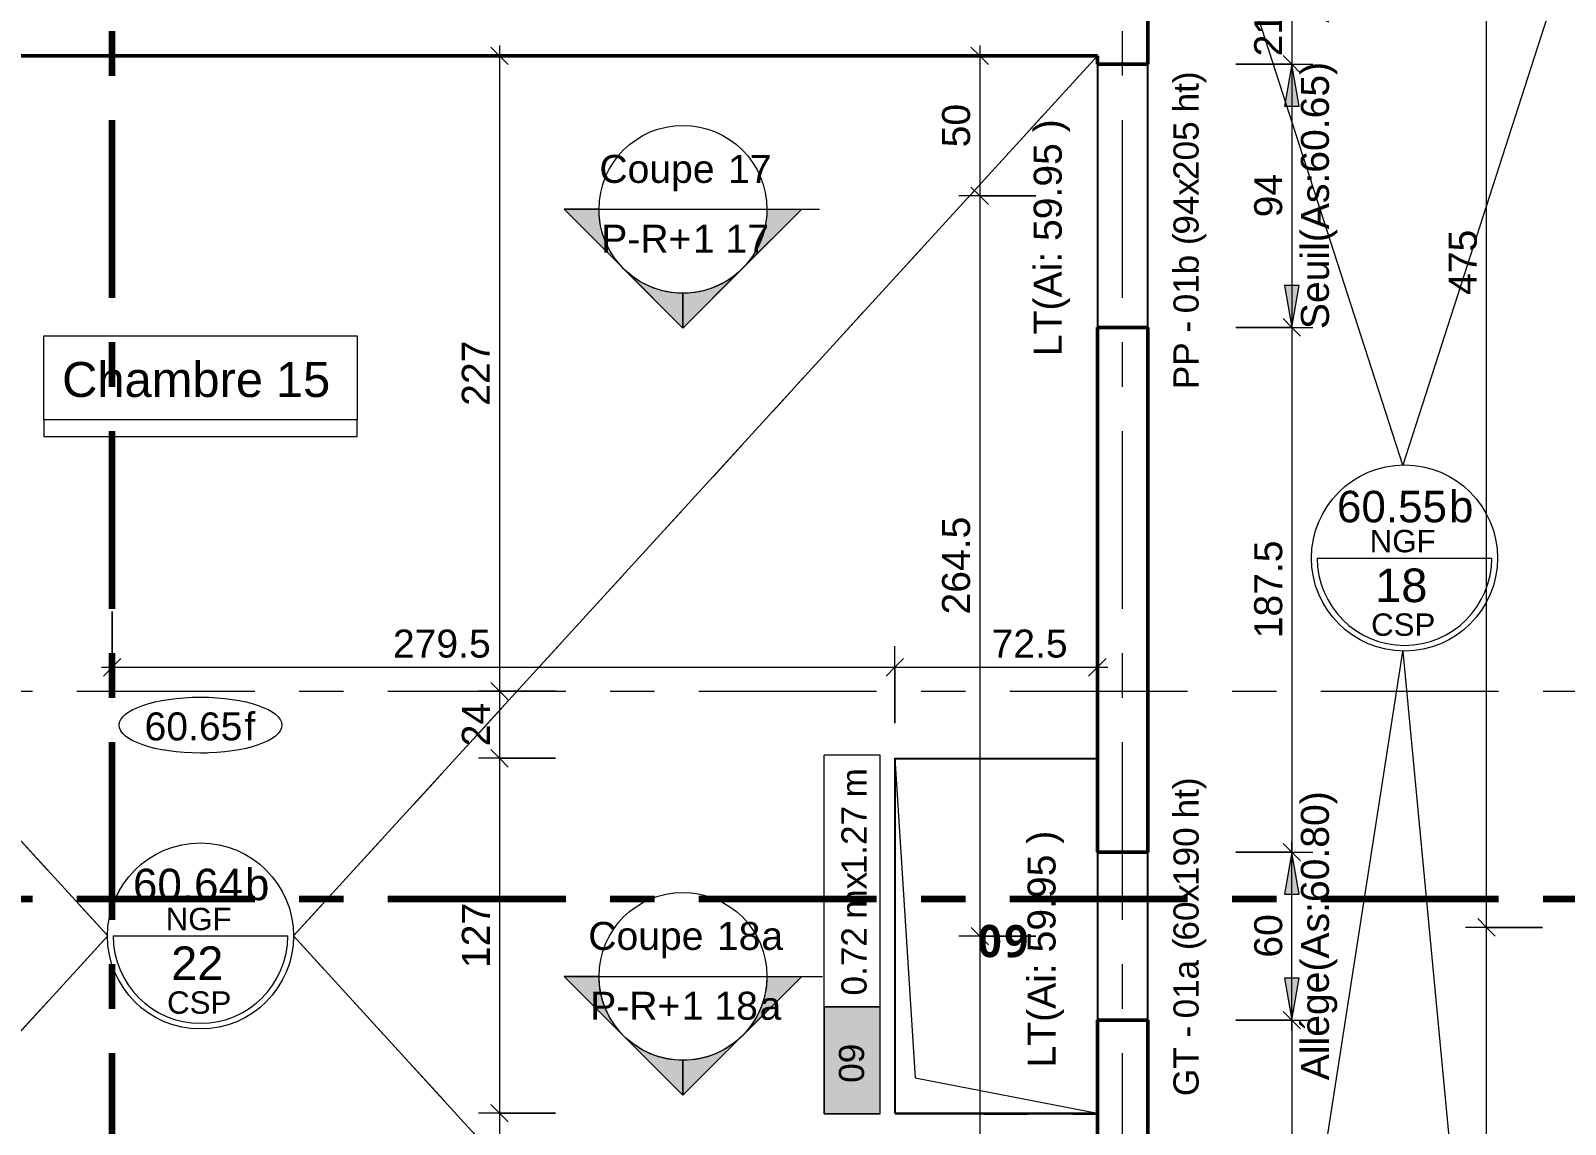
# Model space of a CAD drawing. Header units: metres. Extents: x 399 to 3028, y -427 to 863.
# Drawn here: x 436.83 to 442.31, y -390.29 to -386.38 of the extents above; entities that cross this region are included whole.
import ezdxf

# ---------------------------------------------------------------- set-up
doc = ezdxf.new("R2010")
doc.units = ezdxf.units.M
doc.linetypes.add('Ligne de quadrillage', pattern=[1.11125, 0.635, -0.15875, 0.15875, -0.15875])
doc.linetypes.add('Tiret', pattern=[0.3175, 0.15875, -0.15875])
for name, color, linetype, lineweight in [('02-Gaines numerotées_Stylo_No__83', 7, 'Continuous', 18), ('A-ANNO-DIMS', 211, 'Continuous', 9), ('A-ANNO-DIMS-50', 211, 'Continuous', 9), ('A-DETL', 90, 'Continuous', 18), ('A-DETL-GENF', 92, 'Continuous', 18), ('A-DOOR-IDEN', 31, 'Continuous', 18), ('A-FLOR', 192, 'Continuous', 18), ('A-GENM', 13, 'Continuous', 18), ('A-GENM-IDEN', 13, 'Continuous', 18), ('A-GLAZ-IDEN', 152, 'Continuous', 18), ('A-WALL', 113, 'Continuous', 18), ('G-ANNO-DIMS', 111, 'Continuous', 9), ('G-ANNO-SYMB', 111, 'Continuous', 9), ('G-ANNO-TEXT', 231, 'Continuous', 9), ('R_1 - Openings_dwg', 8, 'Continuous', 18), ('S-FLOR-SYMB', 171, 'Continuous', 9), ('S-GRID', 1, 'Continuous', 9)]:
    doc.layers.add(name, color=color, linetype=linetype, lineweight=lineweight)
doc.styles.add('Arial', font='arial.ttf', dxfattribs={"height": 0.1})
doc.styles.add('Arial_10', font='arial.ttf', dxfattribs={"height": 0.12})
doc.styles.add('Arial_11', font='arial.ttf', dxfattribs={"height": 0.125})
doc.styles.add('Arial_6', font='arial.ttf', dxfattribs={"height": 0.09})
doc.styles.add('Arial_8', font='arial.ttf', dxfattribs={"height": 0.0016})
doc.styles.add('Arial_9', font='arial.ttf', dxfattribs={"height": 0.1125})
doc.styles.add('Malgun Gothic Semilight_B', font='', dxfattribs={"height": 0.115})
doc.styles.get('Malgun Gothic Semilight_B').set_extended_font_data('Malgun Gothic Semilight', bold=True)
doc.dimstyles.new('AES-_COTATION_1_50', dxfattribs={"dimscale": 0.3048, "dimtxt": 0.102026, "dimasz": 0.205052, "dimexe": 0.246063, "dimexo": 0.0625, "dimgap": 0.016404, "dimtad": 1, "dimdec": 1, "dimlfac": 100, "dimrnd": 0.5, "dimdsep": 46, "dimtxsty": 'Arial', "dimblk1": 'OBLIQUE', "dimblk2": 'OBLIQUE', "dimsah": 1, "dimcen": 0.09, "dimdle": 0.123031, "dimazin": 0, "dimtfac": 1, "dimtdec": 4, "dimtix": 1, "dimtmove": 0, "dimatfit": 3, "dimfxl": 0.656168, "dimfxlon": 1, "dimtvp": 1, "dimtolj": 1, "dimtzin": 0, "dimarcsym": 2})
doc.dimstyles.new('AES-_COTATION_1_50_1', dxfattribs={"dimscale": 0.3048, "dimtxt": 0.102026, "dimasz": 0.205052, "dimexe": 0.246063, "dimexo": 0.0625, "dimgap": 0.016404, "dimtad": 1, "dimdec": 1, "dimlfac": 100, "dimrnd": 0.5, "dimdsep": 46, "dimtxsty": 'Arial', "dimblk1": 'OBLIQUE', "dimblk2": 'OBLIQUE', "dimsah": 1, "dimcen": 0.09, "dimdle": 0.123031, "dimazin": 0, "dimtfac": 1, "dimtdec": 4, "dimtix": 1, "dimtmove": 2, "dimatfit": 3, "dimfxl": 0.656168, "dimfxlon": 1, "dimtvp": 1, "dimtolj": 1, "dimtzin": 0, "dimarcsym": 2})
doc.dimstyles.new('AES-_COTATION_1_50_2', dxfattribs={"dimscale": 0.3048, "dimtxt": 0.102026, "dimasz": 0.205052, "dimexe": 0.246063, "dimexo": 0.0625, "dimgap": 0.016404, "dimtad": 1, "dimdec": 1, "dimlfac": 100, "dimrnd": 0.5, "dimdsep": 46, "dimtxsty": 'Arial', "dimblk1": 'OBLIQUE', "dimblk2": 'OBLIQUE', "dimsah": 1, "dimcen": 0.09, "dimdle": 0.123031, "dimazin": 0, "dimtfac": 1, "dimtdec": 4, "dimtix": 1, "dimtmove": 0, "dimatfit": 3, "dimfxl": 0.656168, "dimfxlon": 1, "dimtvp": 1, "dimtolj": 1, "dimtzin": 0, "dimarcsym": 2})
doc.dimstyles.new('AES-_COTATION_1_50_3', dxfattribs={"dimscale": 0.3048, "dimtxt": 0.102026, "dimasz": 0.205052, "dimexe": 0.246063, "dimexo": 0.0625, "dimgap": 0.016404, "dimtad": 1, "dimdec": 1, "dimlfac": 100, "dimrnd": 0.5, "dimdsep": 46, "dimtxsty": 'Arial', "dimblk1": 'OBLIQUE', "dimblk2": 'OBLIQUE', "dimsah": 1, "dimcen": 0.09, "dimdle": 0.123031, "dimazin": 0, "dimtfac": 1, "dimtdec": 4, "dimtix": 1, "dimtmove": 0, "dimatfit": 3, "dimfxl": 0.656168, "dimfxlon": 1, "dimtvp": 1, "dimtolj": 1, "dimtzin": 0, "dimarcsym": 2})
doc.dimstyles.new('AES-_COTATION_Allège_1_50', dxfattribs={"dimscale": 0.3048, "dimtxt": 0.102026, "dimasz": 0.492126, "dimexe": 0.246063, "dimexo": 0.0625, "dimgap": 0.016404, "dimtad": 1, "dimdec": 1, "dimlfac": 100, "dimrnd": 0.5, "dimdsep": 46, "dimtxsty": 'Arial', "dimsah": 1, "dimcen": 0.09, "dimdle": 0.123031, "dimazin": 0, "dimtfac": 1, "dimtdec": 4, "dimtix": 1, "dimtmove": 0, "dimatfit": 3, "dimfxl": 0.656168, "dimfxlon": 1, "dimtvp": 1, "dimtolj": 1, "dimtzin": 0, "dimarcsym": 2})

# ---------------------------------------------------------------- blocks, each defined once
blk = doc.blocks.new('VAU_Réservation_Rectangulaire1 - VAU_Réservation_Rectangulaire-1303054-AES_EXE_BET_TZ_R_1_COF_0100-Plan coffrage PH R_1 Diffusion')
at = {"layer": 'A-DETL-GENF'}
for p, q in [((-0.3619, 0.6342), (-0.3619, -0.6342)), ((-0.3619, 0.6342), (0.3619, 0.6342)), ((0.3619, 0.6342), (-0.3619, 0.6342)), ((-0.3619, 0.6342), (-0.3619, -0.6342)), ((-0.2895, 0.5074), (0.3619, 0.6342)), ((0.3619, 0.6342), (0.3619, -0.6342)), ((-0.3619, -0.6342), (-0.2895, 0.5074)), ((-0.3619, -0.6342), (0.3619, -0.6342))]:
    blk.add_line(p, q, dxfattribs=at)
blk = doc.blocks.new('R_1 - Openings_dwg-817627-AES_EXE_BET_TZ_R_1_COF_0100-Plan coffrage PH R_1 Diffusion')
at = {"layer": '02-Gaines numerotées_Stylo_No__83', "flags": 128}
blk.add_lwpolyline([(726.7758, -260.7879), (727.4852, -260.6402), (727.2266, -259.3984), (726.5172, -259.5462)], close=True, dxfattribs=at)
at = {"layer": 'A-DETL', "linetype": 'Tiret', "flags": 128}
blk.add_lwpolyline([(726.7758, -260.7879), (727.4852, -260.6402), (727.2266, -259.3984), (726.5172, -259.5462)], close=True, dxfattribs=at)
at = {"layer": '02-Gaines numerotées_Stylo_No__83', "char_height": 0.115, "width": 0.104512, "attachment_point": 1, "rotation": 11.7648, "line_spacing_factor": 1.113779, "style": 'Malgun Gothic Semilight_B'}
for s, insert in [('\\fMalgun Gothic Semilight|b1|i0|c178|p34|;9', (727.0205, -260.047)), ('\\fMalgun Gothic Semilight|b1|i0|c178|p34|;0', (726.9277, -260.0663))]:
    blk.add_mtext(s, dxfattribs=dict(at, insert=insert))
at = {"layer": 'A-DETL', "color": 7, "linetype": 'Tiret', "char_height": 0.115, "width": 0.104512, "attachment_point": 1, "rotation": 11.7648, "line_spacing_factor": 1.113779, "style": 'Malgun Gothic Semilight_B'}
for s, insert in [('\\fMalgun Gothic Semilight|b1|i0|c178|p34|;9', (727.0205, -260.047)), ('\\fMalgun Gothic Semilight|b1|i0|c178|p34|;0', (726.9277, -260.0663))]:
    blk.add_mtext(s, dxfattribs=dict(at, insert=insert))
blk = doc.blocks.new('AES-Etiquette Dalle CSP brut vide - Dalle bidirectionnelle-1790269-AES_EXE_BET_TZ_R_1_COF_0100-Plan coffrage PH R_1 Diffusion')
at = {"layer": 'S-FLOR-SYMB'}
blk.add_line((-0.00624, 0), (0.00624, 0), dxfattribs=at)
blk.add_circle((0, 0), 0.00665, dxfattribs=at)
blk.add_arc((0, 0), 0.00624, 180, 360, dxfattribs=at)
at = {"layer": 'S-FLOR-SYMB', "char_height": 0.0016, "attachment_point": 1, "style": 'Arial_8'}
for s, insert, width in [('NGF', (-0.00249, 0.00201), 0.0058523), ('CSP', (-0.00239, -0.00396), 0.005692)]:
    blk.add_mtext(s, dxfattribs=dict(at, insert=insert, width=width))
blk = doc.blocks.new('DIMBLOCK118-AES_EXE_BET_TZ_R_1_COF_0100-Plan coffrage PH R_1 Diffusion')
at = {"layer": 'A-ANNO-DIMS-50', "transparency": 16777216}
for p, q in [((440.2202, -386.4742), (440.1889, -386.4429)), ((440.2202, -386.4367), (440.2202, -386.9743)), ((440.4202, -386.4742), (440.1452, -386.4742)), ((440.2202, -386.4742), (440.2514, -386.5054)), ((440.2202, -386.4742), (440.4202, -386.4742)), ((440.4202, -386.9743), (440.1452, -386.9743)), ((440.2202, -386.9743), (440.1889, -386.943)), ((440.2202, -386.9743), (440.2514, -387.0055)), ((440.2202, -386.9743), (440.4202, -386.9743))]:
    blk.add_line(p, q, dxfattribs=at)
at = {"layer": 'A-ANNO-DIMS-50', "color": 0, "transparency": 16777216, "insert": (440.0854, -386.8011), "char_height": 0.1, "width": 0.184588, "attachment_point": 1, "rotation": 90, "line_spacing_factor": 0.941778, "style": 'Arial'}
blk.add_mtext('50', dxfattribs=at)
blk = doc.blocks.new('_Oblique')
at = {"color": 0, "linetype": 'ByBlock', "lineweight": -2}
blk.add_line((-0.5, -0.5), (0.5, 0.5), dxfattribs=at)
blk = doc.blocks.new('DIMBLOCK119-AES_EXE_BET_TZ_R_1_COF_0100-Plan coffrage PH R_1 Diffusion')
at = {"layer": 'A-ANNO-DIMS-50', "transparency": 16777216}
for p, q in [((440.4202, -386.9743), (440.1452, -386.9743)), ((440.2202, -386.9743), (440.1889, -386.943)), ((440.2202, -386.9743), (440.2202, -389.6194)), ((440.2202, -386.9743), (440.2514, -387.0055)), ((440.2202, -386.9743), (440.4202, -386.9743)), ((440.4202, -389.6194), (440.1452, -389.6194)), ((440.2202, -389.6194), (440.189, -389.5882)), ((440.2202, -389.6194), (440.2515, -389.6507)), ((440.2202, -389.6194), (440.4202, -389.6194))]:
    blk.add_line(p, q, dxfattribs=at)
at = {"layer": 'A-ANNO-DIMS-50', "color": 0, "transparency": 16777216, "insert": (440.0854, -388.4703), "char_height": 0.1, "width": 0.416266, "attachment_point": 1, "rotation": 90, "line_spacing_factor": 0.941778, "style": 'Arial'}
blk.add_mtext('264.5', dxfattribs=at)
blk = doc.blocks.new('DIMBLOCK120-AES_EXE_BET_TZ_R_1_COF_0100-Plan coffrage PH R_1 Diffusion')
at = {"layer": 'A-ANNO-DIMS-50', "transparency": 16777216}
for p, q in [((440.4202, -389.6194), (440.1452, -389.6194)), ((440.2202, -389.6194), (440.189, -389.5882)), ((440.2202, -389.6194), (440.2203, -392.2632)), ((440.2202, -389.6194), (440.2515, -389.6507)), ((440.2202, -389.6194), (440.4202, -389.6194)), ((440.2203, -392.2632), (440.189, -392.232)), ((440.4203, -392.2632), (440.1453, -392.2632)), ((440.2203, -392.2632), (440.2515, -392.2945)), ((440.2203, -392.2632), (440.4203, -392.2632))]:
    blk.add_line(p, q, dxfattribs=at)
at = {"layer": 'A-ANNO-DIMS-50', "color": 0, "transparency": 16777216, "insert": (440.0854, -391.1148), "char_height": 0.1, "width": 0.416266, "attachment_point": 1, "rotation": 90, "line_spacing_factor": 0.941778, "style": 'Arial'}
blk.add_mtext('264.5', dxfattribs=at)
blk = doc.blocks.new('Coupe - M_Section Head - Filled-24181-AES_EXE_BET_TZ_R_1_COF_0100-Plan coffrage PH R_1 Diffusion')
at = {"layer": 'G-ANNO-SYMB'}
h = blk.add_hatch(color=256, dxfattribs=at)
edge = h.paths.add_edge_path()
edge.add_line((-0.006, 0.00849), (-0.006, 0.006))
edge.add_arc((-0.006, 0), 0.006, 90, 135)
edge.add_line((-0.01024, 0.00424), (-0.006, 0.00849))
h = blk.add_hatch(color=256, dxfattribs=at)
edge = h.paths.add_edge_path()
edge.add_line((-0.006, 0.00849), (-0.00176, 0.00424))
edge.add_arc((-0.006, 0), 0.006, 45, 90)
edge.add_line((-0.006, 0.006), (-0.006, 0.00849))
h = blk.add_hatch(color=256, dxfattribs=at)
edge = h.paths.add_edge_path()
edge.add_line((-0.01449, 0), (-0.01024, 0.00424))
edge.add_arc((-0.006, 0), 0.006, 135, 180)
edge.add_line((-0.012, 0), (-0.01449, 0))
h = blk.add_hatch(color=256, dxfattribs=at)
edge = h.paths.add_edge_path()
edge.add_line((0.00249, 0), (0, 0))
edge.add_arc((-0.006, 0), 0.006, 360, 405)
edge.add_line((-0.00176, 0.00424), (0.00249, 0))
at = {"layer": 'G-ANNO-SYMB', "lineweight": 18}
for p, q in [((-0.006, 0.00849), (-0.01449, 0)), ((-0.006, 0.00849), (-0.01024, 0.00424)), ((-0.006, 0.00849), (0.00249, 0)), ((-0.006, 0.006), (-0.006, 0.00849)), ((-0.006, 0.00849), (-0.006, 0.006)), ((-0.00176, 0.00424), (-0.006, 0.00849)), ((-0.01024, 0.00424), (-0.01449, 0)), ((0.00249, 0), (-0.00176, 0.00424)), ((-0.01449, 0), (-0.012, 0)), ((0, 0), (0.00249, 0)), ((-0.012, 0), (-0.01449, 0)), ((0, 0), (0.00249, 0))]:
    blk.add_line(p, q, dxfattribs=at)
for start, end in [(360, 180), (90, 135), (45, 90), (135, 180), (360, 45), (180, 360)]:
    blk.add_arc((-0.006, 0), 0.006, start, end, dxfattribs=at)
blk = doc.blocks.new('ETQ_SOL_Rectangulaire - RSV_Rect_HZ-1265007-AES_EXE_BET_TZ_R_1_COF_0100-Plan coffrage PH R_1 Diffusion')
at = {"layer": 'A-GENM-IDEN', "lineweight": 9}
blk.add_hatch(color=256, dxfattribs=at).paths.add_polyline_path([(0, -0.002), (-0.00765, -0.002), (-0.00765, 0.002), (0, 0.002)])
at = {"layer": 'A-GENM-IDEN'}
for p, q in [((-0.00765, -0.002), (-0.00765, 0.002)), ((-0.00765, 0.002), (0.01798, 0.002)), ((0, 0.002), (-0.00765, 0.002)), ((-0.00765, 0.002), (-0.00765, -0.002)), ((0, 0.002), (0, -0.002)), ((0, -0.002), (0, 0.002)), ((0.01798, -0.002), (0.01798, 0.002)), ((-0.00765, -0.002), (0.01798, -0.002)), ((-0.00765, -0.002), (0, -0.002))]:
    blk.add_line(p, q, dxfattribs=at)
blk = doc.blocks.new('DIMBLOCK421-AES_EXE_BET_TZ_R_1_COF_0100-Plan coffrage PH R_1 Diffusion')
at = {"layer": 'A-ANNO-DIMS-50', "transparency": 16777216}
for points in [[(441.3356, -385.6942), (441.3092, -385.8442), (441.3621, -385.8442)], [(441.3356, -386.2942), (441.3621, -386.1442), (441.3092, -386.1442)]]:
    blk.add_hatch(color=256, dxfattribs=at).paths.add_polyline_path(points)
for p, q in [((441.3356, -386.3317), (441.3356, -385.6567)), ((441.1356, -385.6942), (441.4106, -385.6942)), ((441.3356, -385.6942), (441.1356, -385.6942)), ((441.3356, -385.6942), (441.3092, -385.8442)), ((441.3621, -385.8442), (441.3356, -385.6942)), ((441.3092, -385.8442), (441.3621, -385.8442)), ((441.3621, -386.1442), (441.3092, -386.1442)), ((441.3092, -386.1442), (441.3356, -386.2942)), ((441.3356, -386.2942), (441.3621, -386.1442)), ((441.1356, -386.2942), (441.4106, -386.2942)), ((441.3356, -386.2942), (441.1356, -386.2942))]:
    blk.add_line(p, q, dxfattribs=at)
at = {"layer": 'A-ANNO-DIMS-50', "color": 0, "transparency": 16777216, "char_height": 0.1, "attachment_point": 1, "line_spacing_factor": 0.941778, "style": 'Arial'}
for s, insert, width, rotation in [('        Allége(As:60.80)', (441.3678, -386.666), 1.612324, 90.0009), ('60', (441.2008, -386.0711), 0.184588, 90)]:
    blk.add_mtext(s, dxfattribs=dict(at, insert=insert, width=width, rotation=rotation))
blk = doc.blocks.new('DIMBLOCK422-AES_EXE_BET_TZ_R_1_COF_0100-Plan coffrage PH R_1 Diffusion')
at = {"layer": 'A-ANNO-DIMS-50', "transparency": 16777216}
for points in [[(441.3356, -386.5042), (441.3092, -386.6542), (441.3621, -386.6542)], [(441.3357, -387.4442), (441.3621, -387.2942), (441.3092, -387.2942)]]:
    blk.add_hatch(color=256, dxfattribs=at).paths.add_polyline_path(points)
for p, q in [((441.3356, -386.4667), (441.3357, -387.4817)), ((441.1356, -386.5042), (441.4106, -386.5042)), ((441.3356, -386.5042), (441.1356, -386.5042)), ((441.3356, -386.5042), (441.3092, -386.6542)), ((441.3621, -386.6542), (441.3356, -386.5042)), ((441.3092, -386.6542), (441.3621, -386.6542)), ((441.3621, -387.2942), (441.3092, -387.2942)), ((441.3092, -387.2942), (441.3357, -387.4442)), ((441.3357, -387.4442), (441.3621, -387.2942)), ((441.1357, -387.4442), (441.4107, -387.4442)), ((441.3357, -387.4442), (441.1357, -387.4442))]:
    blk.add_line(p, q, dxfattribs=at)
at = {"layer": 'A-ANNO-DIMS-50', "color": 0, "transparency": 16777216, "char_height": 0.1, "attachment_point": 1, "line_spacing_factor": 0.941778, "style": 'Arial'}
for s, insert, width, rotation in [('Seuil(As:60.65)', (441.3678, -387.4506), 1.143318, 90.0009), ('94', (441.2008, -387.0511), 0.184588, 90)]:
    blk.add_mtext(s, dxfattribs=dict(at, insert=insert, width=width, rotation=rotation))
blk = doc.blocks.new('DIMBLOCK423-AES_EXE_BET_TZ_R_1_COF_0100-Plan coffrage PH R_1 Diffusion')
at = {"layer": 'A-ANNO-DIMS-50', "transparency": 16777216}
for p, q in [((441.3356, -386.2942), (441.3044, -386.263)), ((441.3356, -386.2567), (441.3356, -386.5417)), ((441.1356, -386.2942), (441.4106, -386.2942)), ((441.3356, -386.2942), (441.1356, -386.2942)), ((441.3356, -386.2942), (441.3669, -386.3255)), ((441.3356, -386.5042), (441.3044, -386.473)), ((441.1356, -386.5042), (441.4106, -386.5042)), ((441.3356, -386.5042), (441.1356, -386.5042)), ((441.3356, -386.5042), (441.3669, -386.5355))]:
    blk.add_line(p, q, dxfattribs=at)
at = {"layer": 'A-ANNO-DIMS-50', "color": 0, "transparency": 16777216, "insert": (441.2008, -386.4761), "char_height": 0.1, "width": 0.184588, "attachment_point": 1, "rotation": 90, "line_spacing_factor": 0.941778, "style": 'Arial'}
blk.add_mtext('21', dxfattribs=at)
blk = doc.blocks.new('DIMBLOCK424-AES_EXE_BET_TZ_R_1_COF_0100-Plan coffrage PH R_1 Diffusion')
at = {"layer": 'A-ANNO-DIMS-50', "transparency": 16777216}
for p, q in [((441.3357, -387.4442), (441.3044, -387.413)), ((441.3357, -387.4067), (441.3357, -389.3569)), ((441.1357, -387.4442), (441.4107, -387.4442)), ((441.3357, -387.4442), (441.1357, -387.4442)), ((441.3357, -387.4442), (441.3669, -387.4755)), ((441.3357, -389.3194), (441.3044, -389.2882)), ((441.1357, -389.3194), (441.4107, -389.3194)), ((441.3357, -389.3194), (441.1357, -389.3194)), ((441.3357, -389.3194), (441.3669, -389.3507))]:
    blk.add_line(p, q, dxfattribs=at)
at = {"layer": 'A-ANNO-DIMS-50', "color": 0, "transparency": 16777216, "insert": (441.2009, -388.5553), "char_height": 0.1, "width": 0.416266, "attachment_point": 1, "rotation": 90, "line_spacing_factor": 0.941778, "style": 'Arial'}
blk.add_mtext('187.5', dxfattribs=at)
blk = doc.blocks.new('DIMBLOCK425-AES_EXE_BET_TZ_R_1_COF_0100-Plan coffrage PH R_1 Diffusion')
at = {"layer": 'A-ANNO-DIMS-50', "transparency": 16777216}
for points in [[(441.3357, -389.3194), (441.3092, -389.4694), (441.3621, -389.4694)], [(441.3357, -389.9194), (441.3621, -389.7694), (441.3092, -389.7694)]]:
    blk.add_hatch(color=256, dxfattribs=at).paths.add_polyline_path(points)
for p, q in [((441.3357, -389.9569), (441.3357, -389.2819)), ((441.1357, -389.3194), (441.4107, -389.3194)), ((441.3357, -389.3194), (441.1357, -389.3194)), ((441.3357, -389.3194), (441.3092, -389.4694)), ((441.3621, -389.4694), (441.3357, -389.3194)), ((441.3092, -389.4694), (441.3621, -389.4694)), ((441.3621, -389.7694), (441.3092, -389.7694)), ((441.3092, -389.7694), (441.3357, -389.9194)), ((441.3357, -389.9194), (441.3621, -389.7694)), ((441.1357, -389.9194), (441.4107, -389.9194)), ((441.3357, -389.9194), (441.1357, -389.9194))]:
    blk.add_line(p, q, dxfattribs=at)
at = {"layer": 'A-ANNO-DIMS-50', "color": 0, "transparency": 16777216, "char_height": 0.1, "attachment_point": 1, "line_spacing_factor": 0.941778, "style": 'Arial'}
for s, insert, width, rotation in [('Allége(As:60.80)', (441.3678, -390.1343), 1.235613, 90.0009), ('60', (441.2009, -389.6963), 0.184588, 90)]:
    blk.add_mtext(s, dxfattribs=dict(at, insert=insert, width=width, rotation=rotation))
blk = doc.blocks.new('DIMBLOCK426-AES_EXE_BET_TZ_R_1_COF_0100-Plan coffrage PH R_1 Diffusion')
at = {"layer": 'A-ANNO-DIMS-50', "transparency": 16777216}
for p, q in [((441.3357, -389.9194), (441.3044, -389.8882)), ((441.3357, -389.8819), (441.3357, -391.8307)), ((441.1357, -389.9194), (441.4107, -389.9194)), ((441.3357, -389.9194), (441.1357, -389.9194)), ((441.3357, -389.9194), (441.3669, -389.9507)), ((441.3357, -391.7932), (441.3045, -391.7619)), ((441.1357, -391.7932), (441.4107, -391.7932)), ((441.3357, -391.7932), (441.1357, -391.7932)), ((441.3357, -391.7932), (441.367, -391.8244))]:
    blk.add_line(p, q, dxfattribs=at)
at = {"layer": 'A-ANNO-DIMS-50', "color": 0, "transparency": 16777216, "insert": (441.2009, -391.0297), "char_height": 0.1, "width": 0.416266, "attachment_point": 1, "rotation": 90, "line_spacing_factor": 0.941778, "style": 'Arial'}
blk.add_mtext('187.5', dxfattribs=at)
blk = doc.blocks.new('DIMBLOCK624-AES_EXE_BET_TZ_R_1_COF_0100-Plan coffrage PH R_1 Diffusion')
at = {"layer": 'A-ANNO-DIMS-50', "transparency": 16777216}
for p, q in [((442.031, -389.5882), (441.9997, -389.5569)), ((442.231, -389.5882), (441.956, -389.5882)), ((442.031, -391.7357), (442.031, -389.5882)), ((442.031, -389.5882), (442.0622, -389.6194)), ((442.031, -389.5882), (442.231, -389.5882)), ((442.231, -391.6982), (441.956, -391.6982)), ((442.031, -391.6982), (441.9997, -391.6669)), ((442.031, -391.6982), (442.0622, -391.7294)), ((442.031, -391.6982), (442.231, -391.6982))]:
    blk.add_line(p, q, dxfattribs=at)
at = {"layer": 'A-ANNO-DIMS-50', "color": 0, "transparency": 16777216, "insert": (441.8962, -390.7585), "char_height": 0.1, "width": 0.276883, "attachment_point": 1, "rotation": 90, "line_spacing_factor": 0.941778, "style": 'Arial'}
blk.add_mtext('211', dxfattribs=at)
blk = doc.blocks.new('DIMBLOCK625-AES_EXE_BET_TZ_R_1_COF_0100-Plan coffrage PH R_1 Diffusion')
at = {"layer": 'A-ANNO-DIMS-50', "transparency": 16777216}
for p, q in [((442.231, -384.8379), (441.956, -384.8379)), ((442.031, -384.8379), (441.9997, -384.8066)), ((442.031, -389.5882), (442.031, -384.8004)), ((442.031, -384.8379), (442.0622, -384.8691)), ((442.031, -384.8379), (442.231, -384.8379)), ((442.031, -389.5882), (441.9997, -389.5569)), ((442.231, -389.5882), (441.956, -389.5882)), ((442.031, -389.5882), (442.0622, -389.6194)), ((442.031, -389.5882), (442.231, -389.5882))]:
    blk.add_line(p, q, dxfattribs=at)
at = {"layer": 'A-ANNO-DIMS-50', "color": 0, "transparency": 16777216, "insert": (441.8962, -387.3284), "char_height": 0.1, "width": 0.276883, "attachment_point": 1, "rotation": 90, "line_spacing_factor": 0.941778, "style": 'Arial'}
blk.add_mtext('475', dxfattribs=at)
blk = doc.blocks.new('DIMBLOCK805-AES_EXE_BET_TZ_R_1_COF_0100-Plan coffrage PH R_1 Diffusion')
at = {"layer": 'A-ANNO-DIMS-50', "transparency": 16777216}
for p, q in [((438.5042, -386.4742), (438.473, -386.443)), ((438.5042, -386.4367), (438.5043, -388.7443)), ((438.7042, -386.4742), (438.4292, -386.4742)), ((438.5042, -386.4742), (438.5355, -386.5055)), ((438.5042, -386.4742), (438.7042, -386.4742)), ((438.7043, -388.7443), (438.4293, -388.7443)), ((438.5043, -388.7443), (438.473, -388.7131)), ((438.5043, -388.7443), (438.5355, -388.7756)), ((438.5043, -388.7443), (438.7043, -388.7443))]:
    blk.add_line(p, q, dxfattribs=at)
at = {"layer": 'A-ANNO-DIMS-50', "color": 0, "transparency": 16777216, "insert": (438.3694, -387.7246), "char_height": 0.1, "width": 0.276883, "attachment_point": 1, "rotation": 90, "line_spacing_factor": 0.941778, "style": 'Arial'}
blk.add_mtext('227', dxfattribs=at)
blk = doc.blocks.new('DIMBLOCK806-AES_EXE_BET_TZ_R_1_COF_0100-Plan coffrage PH R_1 Diffusion')
at = {"layer": 'A-ANNO-DIMS-50', "transparency": 16777216}
for p, q in [((438.7043, -388.7443), (438.4293, -388.7443)), ((438.5043, -388.7443), (438.473, -388.7131)), ((438.5043, -388.7443), (438.5043, -388.9839)), ((438.5043, -388.7443), (438.5355, -388.7756)), ((438.5043, -388.7443), (438.7043, -388.7443)), ((438.5043, -388.9839), (438.473, -388.9526)), ((438.7043, -388.9839), (438.4293, -388.9839)), ((438.5043, -388.9839), (438.5355, -389.0151)), ((438.5043, -388.9839), (438.7043, -388.9839))]:
    blk.add_line(p, q, dxfattribs=at)
at = {"layer": 'A-ANNO-DIMS-50', "color": 0, "transparency": 16777216, "insert": (438.3695, -388.941), "char_height": 0.1, "width": 0.184588, "attachment_point": 1, "rotation": 90, "line_spacing_factor": 0.941778, "style": 'Arial'}
blk.add_mtext('24', dxfattribs=at)
blk = doc.blocks.new('DIMBLOCK807-AES_EXE_BET_TZ_R_1_COF_0100-Plan coffrage PH R_1 Diffusion')
at = {"layer": 'A-ANNO-DIMS-50', "transparency": 16777216}
for p, q in [((438.5043, -388.9839), (438.473, -388.9526)), ((438.7043, -388.9839), (438.4293, -388.9839)), ((438.5043, -388.9839), (438.5043, -390.2523)), ((438.5043, -388.9839), (438.5355, -389.0151)), ((438.5043, -388.9839), (438.7043, -388.9839)), ((438.5043, -390.2523), (438.473, -390.221)), ((438.7043, -390.2523), (438.4293, -390.2523)), ((438.5043, -390.2523), (438.5355, -390.2835)), ((438.5043, -390.2523), (438.7043, -390.2523))]:
    blk.add_line(p, q, dxfattribs=at)
at = {"layer": 'A-ANNO-DIMS-50', "color": 0, "transparency": 16777216, "insert": (438.3695, -389.7334), "char_height": 0.1, "width": 0.276883, "attachment_point": 1, "rotation": 90, "line_spacing_factor": 0.941778, "style": 'Arial'}
blk.add_mtext('127', dxfattribs=at)
blk = doc.blocks.new('DIMBLOCK808-AES_EXE_BET_TZ_R_1_COF_0100-Plan coffrage PH R_1 Diffusion')
at = {"layer": 'A-ANNO-DIMS-50', "transparency": 16777216}
for p, q in [((438.5043, -390.2523), (438.473, -390.221)), ((438.7043, -390.2523), (438.4293, -390.2523)), ((438.5043, -390.2523), (438.5043, -392.8007)), ((438.5043, -390.2523), (438.5355, -390.2835)), ((438.5043, -390.2523), (438.7043, -390.2523)), ((438.5043, -392.7632), (438.4731, -392.7319)), ((438.7043, -392.7632), (438.4293, -392.7632)), ((438.5043, -392.7632), (438.5356, -392.7944)), ((438.5043, -392.7632), (438.7043, -392.7632))]:
    blk.add_line(p, q, dxfattribs=at)
at = {"layer": 'A-ANNO-DIMS-50', "color": 0, "transparency": 16777216, "insert": (438.3695, -391.6231), "char_height": 0.1, "width": 0.276883, "attachment_point": 1, "rotation": 90, "line_spacing_factor": 0.941778, "style": 'Arial'}
blk.add_mtext('251', dxfattribs=at)
blk = doc.blocks.new('DIMBLOCK831-AES_EXE_BET_TZ_R_1_COF_0100-Plan coffrage PH R_1 Diffusion')
at = {"layer": 'A-ANNO-DIMS-50', "transparency": 16777216}
for p, q in [((437.1198, -388.4589), (437.1198, -388.7339)), ((437.1198, -388.6589), (437.1198, -388.4589)), ((437.1198, -388.6589), (437.1511, -388.6277)), ((439.9168, -388.8589), (439.9167, -388.5839)), ((439.9167, -388.6589), (439.948, -388.6276)), ((437.0823, -388.6589), (439.9167, -388.6589)), ((437.1198, -388.6589), (437.0886, -388.6902)), ((439.9167, -388.6589), (439.8855, -388.6901)), ((439.9167, -388.6589), (439.9168, -388.8589))]:
    blk.add_line(p, q, dxfattribs=at)
at = {"layer": 'A-ANNO-DIMS-50', "color": 0, "transparency": 16777216, "insert": (438.1232, -388.5241), "char_height": 0.1, "width": 0.416266, "attachment_point": 1, "rotation": 0.0009, "line_spacing_factor": 0.941778, "style": 'Arial'}
blk.add_mtext('279.5', dxfattribs=at)
blk = doc.blocks.new('DIMBLOCK832-AES_EXE_BET_TZ_R_1_COF_0100-Plan coffrage PH R_1 Diffusion')
at = {"layer": 'A-ANNO-DIMS-50', "transparency": 16777216}
for p, q in [((440.6406, -388.4589), (440.6406, -388.7339)), ((440.6406, -388.6589), (440.6406, -388.4589)), ((439.9168, -388.8589), (439.9167, -388.5839)), ((439.9167, -388.6589), (439.948, -388.6276)), ((440.6406, -388.6589), (440.6718, -388.6276)), ((439.9167, -388.6589), (439.8855, -388.6901)), ((439.9167, -388.6589), (440.6781, -388.6589)), ((439.9167, -388.6589), (439.9168, -388.8589)), ((440.6406, -388.6589), (440.6093, -388.6901))]:
    blk.add_line(p, q, dxfattribs=at)
at = {"layer": 'A-ANNO-DIMS-50', "color": 0, "transparency": 16777216, "insert": (440.2623, -388.524), "char_height": 0.1, "width": 0.323972, "attachment_point": 1, "rotation": 0.0009, "line_spacing_factor": 0.941778, "style": 'Arial'}
blk.add_mtext('72.5', dxfattribs=at)
blk = doc.blocks.new('AES-Etiquette Dalle CSP brut vide - Dalle bidirectionnelle-1893375-AES_EXE_BET_TZ_R_1_COF_0100-Plan coffrage PH R_1 Diffusion')
at = {"layer": 'S-FLOR-SYMB'}
blk.add_line((-0.00624, 0), (0.00624, 0), dxfattribs=at)
blk.add_circle((0, 0), 0.00665, dxfattribs=at)
blk.add_arc((0, 0), 0.00624, 180, 360, dxfattribs=at)
at = {"layer": 'S-FLOR-SYMB', "char_height": 0.0016, "attachment_point": 1, "style": 'Arial_8'}
for s, insert, width in [('NGF', (-0.00249, 0.00201), 0.0058523), ('CSP', (-0.00239, -0.00396), 0.005692)]:
    blk.add_mtext(s, dxfattribs=dict(at, insert=insert, width=width))

msp = doc.modelspace()

# ---------------------------------------------------------------- linework, layer by layer
at = {"layer": 'A-DETL', "color": 51}
for p, q in [((441.7318, -387.9372), (440.8206, -385.1097)), ((442.6429, -385.1097), (441.7318, -387.9372)), ((437.1041, -389.6187), (434.2306, -386.4743)), ((437.7684, -389.6187), (440.6406, -386.4742)), ((440.8207, -394.4774), (441.7318, -388.6021)), ((441.7318, -388.6021), (442.2907, -394.4774)), ((437.1041, -389.6187), (434.2306, -392.7632)), ((437.7684, -389.6187), (440.6406, -392.7631))]:
    msp.add_line(p, q, dxfattribs=at)
at = {"layer": 'A-DETL', "linetype": 'Tiret'}
for p, q in [((437.1041, -389.6187), (434.2306, -386.4743)), ((437.7684, -389.6187), (440.6406, -386.4742)), ((437.1041, -389.6187), (434.2306, -392.7632)), ((437.7684, -389.6187), (440.6406, -392.7631))]:
    msp.add_line(p, q, dxfattribs=at)
at = {"layer": 'A-DETL'}
for p, q in [((436.8756, -387.4742), (437.9956, -387.4742)), ((436.8756, -387.7742), (436.8756, -387.4742)), ((437.9956, -387.4742), (437.9956, -387.7742)), ((437.9956, -387.7742), (436.8756, -387.7742)), ((436.8756, -387.7742), (436.8756, -387.8342)), ((437.9956, -387.7742), (436.8756, -387.7742)), ((437.9956, -387.8342), (437.9956, -387.7742)), ((436.8756, -387.8342), (437.9956, -387.8342))]:
    msp.add_line(p, q, dxfattribs=at)
at = {"layer": 'A-DETL', "color": 51}
msp.add_ellipse((437.4356, -388.8655), major_axis=(-0.2909, 0), ratio=0.343791, dxfattribs=at)
at = {"layer": 'A-DETL', "linetype": 'Tiret'}
msp.add_ellipse((437.4356, -388.8655), major_axis=(-0.2909, 0), ratio=0.343791, dxfattribs=at)
at = {"layer": 'A-DETL-GENF', "linetype": 'Tiret'}
for p, q in [((437.9956, -387.7742), (436.8756, -387.7742)), ((436.8756, -387.7742), (436.8756, -387.8342)), ((437.9956, -387.8342), (437.9956, -387.7742)), ((436.8756, -387.8342), (437.9956, -387.8342))]:
    msp.add_line(p, q, dxfattribs=at)
at = {"layer": 'A-FLOR', "color": 31, "lineweight": 25}
for p, q in [((440.8207, -394.4774), (440.8205, -384.8379)), ((434.2306, -386.4743), (440.6406, -386.4742)), ((440.6406, -386.4742), (440.6406, -392.7631))]:
    msp.add_line(p, q, dxfattribs=at)
at = {"layer": 'A-WALL', "color": 2, "lineweight": 50}
for p, q in [((440.8205, -386.2942), (440.8206, -386.5042)), ((440.6406, -386.4742), (434.2306, -386.4743)), ((440.6406, -386.5042), (440.6406, -386.4742)), ((440.8206, -386.5042), (440.6406, -386.5042)), ((440.6406, -389.3194), (440.6406, -387.4442)), ((440.6406, -387.4442), (440.8206, -387.4442)), ((440.8206, -387.4442), (440.8206, -389.3194)), ((440.8206, -389.3194), (440.6406, -389.3194)), ((440.6406, -391.7932), (440.6406, -389.9194)), ((440.6406, -389.9194), (440.8206, -389.9194)), ((440.8206, -389.9194), (440.8206, -391.7932))]:
    msp.add_line(p, q, dxfattribs=at)
at = {"layer": 'A-WALL', "color": 3, "lineweight": 25}
for p, q in [((440.6406, -386.5042), (440.6406, -387.4442)), ((440.8206, -387.4442), (440.8206, -386.5042)), ((440.6406, -389.3194), (440.6406, -389.9194)), ((440.8206, -389.9194), (440.8206, -389.3194))]:
    msp.add_line(p, q, dxfattribs=at)
at = {"layer": 'G-ANNO-DIMS'}
for p, q in [((440.8206, -386.8851), (440.8206, -386.7915)), ((440.8206, -386.8851), (440.8206, -386.8851)), ((440.8206, -389.4254), (440.8206, -389.4254)), ((440.8206, -389.4254), (440.8206, -389.4254))]:
    msp.add_line(p, q, dxfattribs=at)
at = {"layer": 'G-ANNO-SYMB', "lineweight": 18}
for p, q in [((438.8596, -387.0224), (439.4596, -387.0224)), ((438.8597, -389.7631), (439.4597, -389.7631))]:
    msp.add_line(p, q, dxfattribs=at)
at = {"layer": 'G-ANNO-SYMB'}
for p, q in [((439.4596, -387.0224), (439.6476, -387.0224)), ((439.4597, -389.7631), (439.6579, -389.7631))]:
    msp.add_line(p, q, dxfattribs=at)
at = {"layer": 'S-GRID', "linetype": 'Ligne de quadrillage', "lineweight": 100}
for p, q in [((437.1204, -424.01), (437.1197, -380.1745)), ((402.5455, -389.4864), (470.4951, -389.4864))]:
    msp.add_line(p, q, dxfattribs=at)
at = {"layer": 'S-GRID', "linetype": 'Ligne de quadrillage'}
for p, q in [((440.7311, -424.0099), (440.7305, -380.1745)), ((402.5455, -388.7449), (470.4951, -388.7439))]:
    msp.add_line(p, q, dxfattribs=at)

# ---------------------------------------------------------------- block references
at = {"layer": 'A-GENM', "extrusion": (0, 0, -1), "rotation": 179.9991493376243}
msp.add_blockref('VAU_Réservation_Rectangulaire1 - VAU_Réservation_Rectangulaire-1303054-AES_EXE_BET_TZ_R_1_COF_0100-Plan coffrage PH R_1 Diffusion', (-440.2787, -389.6181), dxfattribs=at)
at = {"layer": 'A-GENM-IDEN', "xscale": 49.99999999999996, "yscale": 49.99999999999996, "zscale": 49.99999999999996, "rotation": 89.99999999999991}
msp.add_blockref('ETQ_SOL_Rectangulaire - RSV_Rect_HZ-1265007-AES_EXE_BET_TZ_R_1_COF_0100-Plan coffrage PH R_1 Diffusion', (439.7647, -389.8723), dxfattribs=at)
at = {"layer": 'G-ANNO-SYMB', "lineweight": 18, "extrusion": (0, 0, -1)}
for p, xscale, yscale, zscale, rotation in [((-439.4596, -387.0224), 49.99999999999997, 49.99999999999997, 49.99999999999997, 180), ((-439.4597, -389.7631), 49.99999999999996, 49.99999999999996, 49.99999999999996, 179.9991493629032)]:
    msp.add_blockref('Coupe - M_Section Head - Filled-24181-AES_EXE_BET_TZ_R_1_COF_0100-Plan coffrage PH R_1 Diffusion', p, dxfattribs=dict(at, xscale=xscale, yscale=yscale, zscale=zscale, rotation=rotation))
at = {"layer": 'R_1 - Openings_dwg', "color": 92, "linetype": 'Tiret', "rotation": 348.2360846844102}
msp.add_blockref('R_1 - Openings_dwg-817627-AES_EXE_BET_TZ_R_1_COF_0100-Plan coffrage PH R_1 Diffusion', (-218.4239, 13.2301), dxfattribs=at)
at = {"layer": 'S-FLOR-SYMB', "xscale": 49.99999999999997, "yscale": 49.99999999999997, "zscale": 49.99999999999997, "rotation": 0.005764986036119023}
msp.add_blockref('AES-Etiquette Dalle CSP brut vide - Dalle bidirectionnelle-1893375-AES_EXE_BET_TZ_R_1_COF_0100-Plan coffrage PH R_1 Diffusion', (441.738, -388.2684), dxfattribs=at)
at = {"layer": 'S-FLOR-SYMB', "xscale": 49.99999999999996, "yscale": 49.99999999999996, "zscale": 49.99999999999996}
msp.add_blockref('AES-Etiquette Dalle CSP brut vide - Dalle bidirectionnelle-1790269-AES_EXE_BET_TZ_R_1_COF_0100-Plan coffrage PH R_1 Diffusion', (437.4356, -389.6187), dxfattribs=at)

# ---------------------------------------------------------------- texts
at = {"layer": 'A-DOOR-IDEN', "lineweight": 9, "char_height": 0.09, "attachment_point": 1, "rotation": 90, "style": 'Arial_6'}
for s, insert, width in [('ht)', (440.9123, -386.6763), 0.172363), ('205 ', (440.9123, -386.9178), 0.292616), ('\\fArial|b0|i0|c178|p34|;x', (440.9123, -386.974), 0.068143), ('94', (440.9123, -387.1129), 0.168354), ('b (', (440.9123, -387.2551), 0.172363), ('01', (440.9123, -387.394), 0.168354), ('PP - ', (440.9123, -387.6652), 0.328692)]:
    msp.add_mtext(s, dxfattribs=dict(at, insert=insert, width=width))
at = {"layer": 'A-GENM-IDEN', "lineweight": 9, "char_height": 0.09, "attachment_point": 1, "rotation": 90, "style": 'Arial_6'}
for s, insert, width in [('\\fArial|b0|i0|c178|p34|;m', (439.7258, -389.124), 0.124262), ('1.27 ', (439.7258, -389.3985), 0.3327), ('mx', (439.7258, -389.5572), 0.192405), ('0.72 ', (439.7258, -389.8317), 0.3327), ('09', (439.7168, -390.1435), 0.168354)]:
    msp.add_mtext(s, dxfattribs=dict(at, insert=insert, width=width))
at = {"layer": 'A-GLAZ-IDEN', "lineweight": 9, "char_height": 0.09, "attachment_point": 1, "rotation": 90, "style": 'Arial_6'}
for s, insert, width in [('ht)', (440.9123, -389.1989), 0.172363), ('190 ', (440.9123, -389.4404), 0.292616), ('\\fArial|b0|i0|c178|p34|;x', (440.9123, -389.4966), 0.068143), ('60', (440.9123, -389.6355), 0.168354), ('a (', (440.9123, -389.7744), 0.168354), ('01', (440.9123, -389.9133), 0.168354), ('GT - ', (440.9123, -390.1911), 0.336709)]:
    msp.add_mtext(s, dxfattribs=dict(at, insert=insert, width=width))
at = {"layer": 'G-ANNO-DIMS', "char_height": 0.1, "width": 1.011239, "attachment_point": 1, "rotation": 90, "line_spacing_factor": 0.941778, "style": 'Arial'}
for insert in [(440.413, -387.547), (440.391, -390.0889)]:
    msp.add_mtext('LT(Ai: 59.95 )', dxfattribs=dict(at, insert=insert))
at = {"layer": 'G-ANNO-SYMB', "char_height": 0.1, "attachment_point": 1, "style": 'Arial'}
for s, insert, width in [('Coupe ', (438.861, -386.828), 0.557173), ('17', (439.3207, -386.828), 0.192405), ('P-R+', (438.8677, -387.0774), 0.396835), ('1 17', (439.1952, -387.0774), 0.336709), ('Coupe ', (438.8213, -389.5686), 0.557173), ('18', (439.281, -389.5686), 0.192405), ('\\fArial|b0|i0|c178|p34|;a', (439.4398, -389.5686), 0.096202), ('P-R+', (438.8281, -389.8181), 0.396835), ('1 18', (439.1555, -389.8181), 0.336709), ('\\fArial|b0|i0|c178|p34|;a', (439.4333, -389.8181), 0.096202)]:
    msp.add_mtext(s, dxfattribs=dict(at, insert=insert, width=width))
at = {"layer": 'G-ANNO-TEXT', "color": 7, "char_height": 0.125, "attachment_point": 1, "style": 'Arial_11'}
for s, insert, width in [('Chambre ', (436.941, -387.568), 0.925949), ('15', (437.705, -387.568), 0.232489)]:
    msp.add_mtext(s, dxfattribs=dict(at, insert=insert, width=width))
at = {"layer": 'G-ANNO-TEXT', "color": 41, "char_height": 0.1, "attachment_point": 1, "style": 'Arial'}
for s, insert, width in [('60.65', (437.2357, -388.82), 0.432911), ('\\fArial|b0|i0|c178|p34|;f', (437.5929, -388.82), 0.05211)]:
    msp.add_mtext(s, dxfattribs=dict(at, insert=insert, width=width))
at = {"layer": 'S-FLOR-SYMB', "attachment_point": 1, "rotation": 0.0058}
for s, insert, char_height, width, style in [('60.55', (441.4966, -388.0283), 0.1125, 0.485021, 'Arial_9'), ('\\fArial|b0|i0|c178|p34|;b', (441.8968, -388.0282), 0.1125, 0.108228, 'Arial_9'), ('18', (441.6333, -388.306), 0.12, 0.224472, 'Arial_10')]:
    msp.add_mtext(s, dxfattribs=dict(at, insert=insert, char_height=char_height, width=width, style=style))
at = {"layer": 'S-FLOR-SYMB', "attachment_point": 1}
for s, insert, char_height, width, style in [('60.64', (437.1942, -389.3786), 0.1125, 0.485021, 'Arial_9'), ('\\fArial|b0|i0|c178|p34|;b', (437.5944, -389.3786), 0.1125, 0.108228, 'Arial_9'), ('22', (437.3308, -389.6562), 0.12, 0.224472, 'Arial_10')]:
    msp.add_mtext(s, dxfattribs=dict(at, insert=insert, char_height=char_height, width=width, style=style))

# ---------------------------------------------------------------- dimensions: what is measured, and where the dimension line sits
at = {"layer": 'A-ANNO-DIMS'}
for base, p1, p2, angle, dimstyle, override, picture, middle in [((442.031, -384.8379), (442.231, -389.5882), (442.231, -384.8379), 90, 'AES-_COTATION_1_50_2', {"dimpost": '<>', "dimfxl": 4.750287}, 'DIMBLOCK625-AES_EXE_BET_TZ_R_1_COF_0100-Plan coffrage PH R_1 Diffusion', (441.9751, -387.213)), ((441.3356, -386.5042), (441.1356, -386.2942), (441.1356, -386.5042), 270.0009, 'AES-_COTATION_1_50_2', {"dimpost": '<>', "dimfxl": 0.21}, 'DIMBLOCK423-AES_EXE_BET_TZ_R_1_COF_0100-Plan coffrage PH R_1 Diffusion', (441.3908, -386.3992)), ((438.5043, -388.7443), (438.7042, -386.4742), (438.7043, -388.7443), 270.0009, 'AES-_COTATION_1_50_3', {"dimpost": '<>', "dimfxl": 2.270128}, 'DIMBLOCK805-AES_EXE_BET_TZ_R_1_COF_0100-Plan coffrage PH R_1 Diffusion', (438.5595, -387.6093)), ((440.2202, -386.9743), (440.4202, -386.4742), (440.4202, -386.9743), 270.0009, 'AES-_COTATION_1_50', {"dimpost": '<>', "dimfxl": 0.500065}, 'DIMBLOCK118-AES_EXE_BET_TZ_R_1_COF_0100-Plan coffrage PH R_1 Diffusion', (440.2762, -386.7242)), ((440.2202, -389.6194), (440.4202, -386.9743), (440.4202, -389.6194), 270.0009, 'AES-_COTATION_1_50', {"dimpost": '<>', "dimfxl": 2.645183}, 'DIMBLOCK119-AES_EXE_BET_TZ_R_1_COF_0100-Plan coffrage PH R_1 Diffusion', (440.2763, -388.2968)), ((441.3357, -389.3194), (441.1357, -387.4442), (441.1357, -389.3194), 270.0009, 'AES-_COTATION_1_50_2', {"dimpost": '<>', "dimfxl": 1.875183}, 'DIMBLOCK424-AES_EXE_BET_TZ_R_1_COF_0100-Plan coffrage PH R_1 Diffusion', (441.3917, -388.3818)), ((438.5043, -388.9839), (438.7043, -388.7443), (438.7043, -388.9839), 270.0009, 'AES-_COTATION_1_50_3', {"dimpost": '<>', "dimfxl": 0.239522}, 'DIMBLOCK806-AES_EXE_BET_TZ_R_1_COF_0100-Plan coffrage PH R_1 Diffusion', (438.5595, -388.8641)), ((438.5043, -390.2523), (438.7043, -388.9839), (438.7043, -390.2523), 270.0009, 'AES-_COTATION_1_50_3', {"dimpost": '<>', "dimfxl": 1.268424}, 'DIMBLOCK807-AES_EXE_BET_TZ_R_1_COF_0100-Plan coffrage PH R_1 Diffusion', (438.5595, -389.6181)), ((442.031, -389.5882), (442.231, -391.6982), (442.231, -389.5882), 90, 'AES-_COTATION_1_50_2', {"dimpost": '<>', "dimfxl": 2.110038}, 'DIMBLOCK624-AES_EXE_BET_TZ_R_1_COF_0100-Plan coffrage PH R_1 Diffusion', (441.9758, -390.6432)), ((440.2203, -392.2632), (440.4202, -389.6194), (440.4203, -392.2632), 270.0009, 'AES-_COTATION_1_50', {"dimpost": '<>', "dimfxl": 2.643769}, 'DIMBLOCK120-AES_EXE_BET_TZ_R_1_COF_0100-Plan coffrage PH R_1 Diffusion', (440.2763, -390.9413)), ((441.3357, -391.7932), (441.1357, -389.9194), (441.1357, -391.7932), 270.0009, 'AES-_COTATION_1_50_2', {"dimpost": '<>', "dimfxl": 1.873769}, 'DIMBLOCK426-AES_EXE_BET_TZ_R_1_COF_0100-Plan coffrage PH R_1 Diffusion', (441.3918, -390.8563)), ((438.5043, -392.7632), (438.7043, -390.2523), (438.7043, -392.7632), 270.0009, 'AES-_COTATION_1_50_3', {"dimpost": '<>', "dimfxl": 2.510877}, 'DIMBLOCK808-AES_EXE_BET_TZ_R_1_COF_0100-Plan coffrage PH R_1 Diffusion', (438.5604, -391.5077))]:
    dim = msp.add_linear_dim(base=base, p1=p1, p2=p2, angle=angle, dimstyle=dimstyle, override=override, dxfattribs=at)
    dim.commit()
    dim.dimension.update_dxf_attribs({"geometry": picture, "text_midpoint": middle})
for base, p1, p2, text, override, picture, middle in [((441.3356, -385.6942), (441.1356, -386.2942), (441.1356, -385.6942), '<>\\X        Allége(As:60.80)', {"dimpost": '<>', "dimfxl": 0.6}, 'DIMBLOCK421-AES_EXE_BET_TZ_R_1_COF_0100-Plan coffrage PH R_1 Diffusion', (441.3356, -385.9942)), ((441.3357, -387.4442), (441.1356, -386.5042), (441.1357, -387.4442), '<>\\XSeuil(As:60.65)', {"dimpost": '<>', "dimfxl": 0.94}, 'DIMBLOCK422-AES_EXE_BET_TZ_R_1_COF_0100-Plan coffrage PH R_1 Diffusion', (441.3357, -386.9742)), ((441.3357, -389.3194), (441.1357, -389.9194), (441.1357, -389.3194), '<>\\XAllége(As:60.80)', {"dimpost": '<>', "dimfxl": 0.6}, 'DIMBLOCK425-AES_EXE_BET_TZ_R_1_COF_0100-Plan coffrage PH R_1 Diffusion', (441.3357, -389.6194))]:
    dim = msp.add_linear_dim(base=base, p1=p1, p2=p2, angle=270.0009, text=text, dimstyle='AES-_COTATION_Allège_1_50', override=override, dxfattribs=at)
    dim.commit()
    dim.dimension.update_dxf_attribs({"geometry": picture, "text_midpoint": middle})
for base, p1, p2, override, picture, middle in [((439.9167, -388.6589), (437.1198, -388.4589), (439.9168, -388.8589), {"dimpost": '<>', "dimfxl": 2.82537}, 'DIMBLOCK831-AES_EXE_BET_TZ_R_1_COF_0100-Plan coffrage PH R_1 Diffusion', (438.3313, -388.5907)), ((440.6406, -388.6589), (439.9168, -388.8589), (440.6406, -388.4589), {"dimpost": '<>', "dimfxl": 0.827004}, 'DIMBLOCK832-AES_EXE_BET_TZ_R_1_COF_0100-Plan coffrage PH R_1 Diffusion', (440.4243, -388.5907))]:
    dim = msp.add_linear_dim(base=base, p1=p1, p2=p2, angle=0.0009, dimstyle='AES-_COTATION_1_50_1', override=override, dxfattribs=at)
    dim.commit()
    dim.dimension.update_dxf_attribs({"geometry": picture, "text_midpoint": middle, "dimtype": 160, "text_rotation": 0.0009})

doc.saveas('drawing.dxf')
